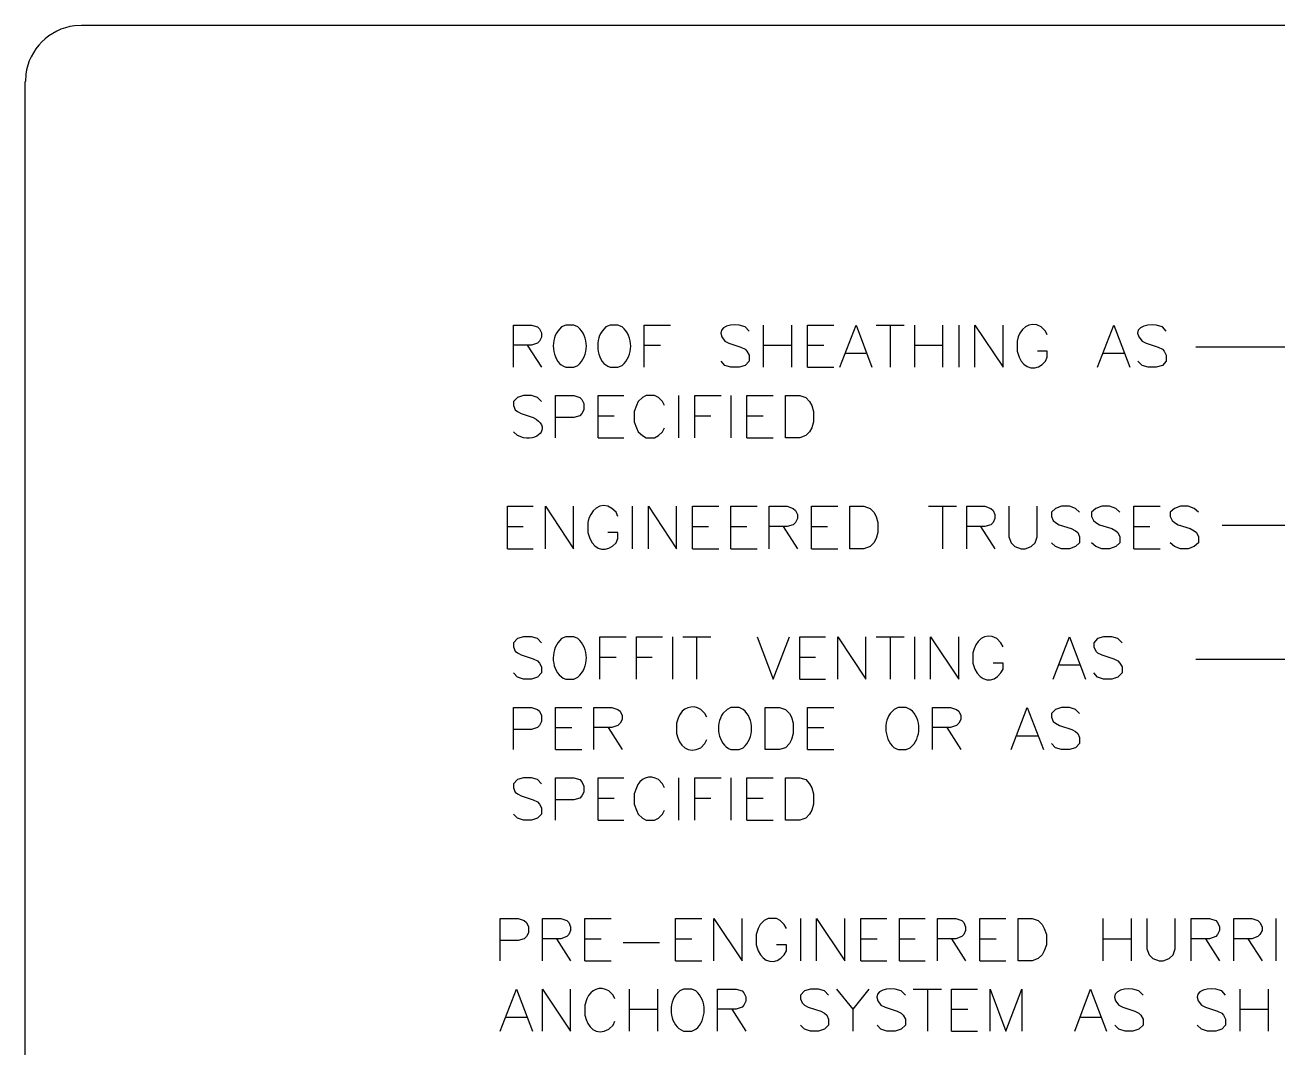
# Model space of a CAD drawing. Header units: millimetres. Extents: x 14 to 201, y 16 to 268.
# Drawn here: x 13.8 to 84.3, y 210.1 to 267.7 of the extents above; entities that cross this region are included whole.
import ezdxf

# ---------------------------------------------------------------- set-up
doc = ezdxf.new("R2010")
doc.units = ezdxf.units.MM
doc.layers.get('0').update_dxf_attribs({"linetype": 'CONTINUOUS'})

msp = doc.modelspace()

# ---------------------------------------------------------------- linework, layer by layer
at = {"color": 0}
for p, q in [((17.0174, 267.695), (16.6164, 267.674)), ((17.0174, 267.716), (198.121, 267.716)), ((13.8424, 55.4136), (13.8424, 264.541)), ((13.8851, 264.943), (13.8644, 264.541)), ((41.3177, 248.455), (41.3177, 250.825)), ((41.3177, 250.825), (42.3333, 250.825)), ((42.3333, 250.825), (42.6724, 250.719)), ((42.6724, 250.719), (42.7785, 250.613)), ((42.7785, 250.613), (42.9052, 250.38)), ((42.9052, 250.38), (42.9052, 250.147)), ((44.027, 250.719), (43.8146, 250.486)), ((44.2599, 250.825), (44.027, 250.719)), ((44.7255, 250.825), (44.2599, 250.825)), ((44.9365, 250.719), (44.7255, 250.825)), ((46.524, 250.719), (46.313, 250.486)), ((46.7568, 250.825), (46.524, 250.719)), ((47.202, 250.825), (46.7568, 250.825)), ((47.4349, 250.719), (47.202, 250.825)), ((48.6833, 248.455), (48.6833, 250.825)), ((48.6833, 250.825), (50.1646, 250.825)), ((54.3553, 250.719), (54.0177, 250.825)), ((54.5881, 250.486), (54.3553, 250.719)), ((55.3724, 250.825), (55.3724, 248.455)), ((56.9599, 250.825), (56.9599, 248.455)), ((57.8693, 248.455), (57.8693, 250.825)), ((57.8693, 250.825), (59.3506, 250.825)), ((59.6896, 248.455), (60.6005, 250.825)), ((60.6005, 250.825), (61.4895, 248.455)), ((61.7224, 250.825), (63.3099, 250.825)), ((62.5256, 250.825), (62.5256, 248.455)), ((63.8803, 250.825), (63.8803, 248.455)), ((65.4678, 250.825), (65.4678, 248.455)), ((66.3787, 250.825), (66.3787, 248.455)), ((67.2881, 248.455), (67.2881, 250.825)), ((67.2881, 250.825), (68.8756, 248.455)), ((68.8756, 248.455), (68.8756, 250.825)), ((71.2474, 250.486), (71.0145, 250.719)), ((71.3535, 250.275), (71.2474, 250.486)), ((74.1895, 248.455), (75.099, 250.825)), ((75.099, 250.825), (76.0099, 248.455)), ((77.8302, 250.719), (77.4912, 250.825)), ((78.0411, 250.486), (77.8302, 250.719)), ((42.3333, 249.703), (41.3177, 249.703)), ((42.1005, 249.703), (42.9052, 248.455)), ((42.6724, 249.809), (42.3333, 249.703)), ((42.7785, 249.916), (42.6724, 249.809)), ((42.9052, 250.147), (42.7785, 249.916)), ((48.6833, 249.703), (49.5928, 249.703)), ((53.213, 249.916), (53.4458, 249.809)), ((53.4458, 249.809), (54.1239, 249.577)), ((54.1239, 249.577), (54.3553, 249.47)), ((55.3724, 249.703), (56.9599, 249.703)), ((57.8693, 249.703), (58.7802, 249.703)), ((63.8803, 249.703), (65.4678, 249.703)), ((69.6599, 249.916), (69.6599, 249.364)), ((76.6865, 249.916), (76.9193, 249.809)), ((76.9193, 249.809), (77.5974, 249.577)), ((77.5974, 249.577), (77.8302, 249.47)), ((87.1224, 249.577), (79.714, 249.577)), ((54.3553, 249.47), (54.4615, 249.364)), ((54.4615, 249.364), (54.5881, 249.131)), ((54.5881, 249.131), (54.5881, 248.792)), ((60.0287, 249.238), (61.1505, 249.238)), ((69.6599, 249.364), (69.766, 249.025)), ((71.3535, 249.364), (70.8021, 249.364)), ((71.2474, 248.792), (71.3535, 249.025)), ((71.3535, 249.025), (71.3535, 249.364)), ((74.5285, 249.238), (75.6708, 249.238)), ((77.8302, 249.47), (77.9364, 249.364)), ((77.9364, 249.364), (78.0411, 249.131)), ((78.0411, 249.131), (78.0411, 248.792)), ((44.2599, 248.455), (44.7255, 248.455)), ((44.7255, 248.455), (44.9365, 248.559)), ((46.7568, 248.455), (47.202, 248.455)), ((47.202, 248.455), (47.4349, 248.559)), ((53.213, 248.559), (53.0006, 248.792)), ((53.552, 248.455), (53.213, 248.559)), ((54.0177, 248.455), (53.552, 248.455)), ((54.3553, 248.559), (54.0177, 248.455)), ((54.5881, 248.792), (54.3553, 248.559)), ((57.8693, 248.455), (59.3506, 248.455)), ((76.6865, 248.559), (76.4536, 248.792)), ((77.0255, 248.455), (76.6865, 248.559)), ((77.4912, 248.455), (77.0255, 248.455)), ((77.8302, 248.559), (77.4912, 248.455)), ((78.0411, 248.792), (77.8302, 248.559)), ((41.5505, 246.741), (41.3177, 246.528)), ((41.8881, 246.867), (41.5505, 246.741)), ((42.3333, 246.867), (41.8881, 246.867)), ((42.6724, 246.741), (42.3333, 246.867)), ((42.9052, 246.528), (42.6724, 246.741)), ((43.688, 244.475), (43.688, 246.867)), ((43.688, 246.867), (44.7255, 246.867)), ((44.7255, 246.867), (45.0631, 246.741)), ((45.0631, 246.741), (45.1693, 246.634)), ((46.0802, 244.475), (46.0802, 246.867)), ((46.0802, 246.867), (47.541, 246.867)), ((48.5771, 246.741), (48.3443, 246.528)), ((48.7895, 246.867), (48.5771, 246.741)), ((49.2552, 246.867), (48.7895, 246.867)), ((49.488, 246.741), (49.2552, 246.867)), ((49.699, 246.528), (49.488, 246.741)), ((50.6099, 246.867), (50.6099, 244.475)), ((51.5193, 244.475), (51.5193, 246.867)), ((51.5193, 246.867), (53.0006, 246.867)), ((53.552, 246.867), (53.552, 244.475)), ((54.4615, 244.475), (54.4615, 246.867)), ((54.4615, 246.867), (55.9428, 246.867)), ((56.6208, 244.475), (56.6208, 246.867)), ((56.6208, 246.867), (57.4255, 246.867)), ((57.4255, 246.867), (57.7631, 246.741)), ((57.7631, 246.741), (57.9755, 246.528)), ((41.3177, 246.528), (41.3177, 246.295)), ((41.3177, 246.295), (41.4239, 246.063)), ((41.4239, 246.063), (41.5505, 245.956)), ((45.1693, 246.634), (45.2755, 246.402)), ((45.2755, 246.063), (45.1693, 245.85)), ((45.2755, 246.402), (45.2755, 246.063)), ((48.2381, 246.295), (48.1115, 245.956)), ((48.3443, 246.528), (48.2381, 246.295)), ((49.8256, 246.295), (49.699, 246.528)), ((57.9755, 246.528), (58.1021, 246.295)), ((58.1021, 246.295), (58.2083, 245.956)), ((41.5505, 245.956), (41.7615, 245.85)), ((41.7615, 245.85), (42.4395, 245.617)), ((44.7255, 245.617), (43.688, 245.617)), ((45.0631, 245.723), (44.7255, 245.617)), ((45.1693, 245.85), (45.0631, 245.723)), ((46.0802, 245.723), (46.9896, 245.723)), ((48.1115, 245.956), (48.1115, 245.384)), ((48.1115, 245.384), (48.2381, 245.047)), ((51.5193, 245.723), (52.4302, 245.723)), ((54.4615, 245.723), (55.3724, 245.723)), ((58.2083, 245.384), (58.1021, 245.047)), ((58.2083, 245.956), (58.2083, 245.384)), ((41.5505, 244.602), (41.3177, 244.814)), ((48.2381, 245.047), (48.3443, 244.814)), ((48.3443, 244.814), (48.5771, 244.602)), ((49.488, 244.602), (49.699, 244.814)), ((49.699, 244.814), (49.8256, 245.047)), ((57.9755, 244.814), (57.7631, 244.602)), ((58.1021, 245.047), (57.9755, 244.814)), ((41.8881, 244.475), (41.5505, 244.602)), ((46.0802, 244.475), (47.541, 244.475)), ((48.5771, 244.602), (48.7895, 244.475)), ((48.7895, 244.475), (49.2552, 244.475)), ((49.2552, 244.475), (49.488, 244.602)), ((54.4615, 244.475), (55.9428, 244.475)), ((57.4255, 244.475), (56.6208, 244.475)), ((57.7631, 244.602), (57.4255, 244.475)), ((40.9787, 238.231), (40.9787, 240.622)), ((40.9787, 240.622), (42.4395, 240.622)), ((43.1161, 238.231), (43.1161, 240.622)), ((43.1161, 240.622), (44.7036, 238.231)), ((44.7036, 238.231), (44.7036, 240.622)), ((47.0958, 240.284), (46.863, 240.495)), ((48.0053, 240.622), (48.0053, 238.231)), ((48.9162, 238.231), (48.9162, 240.622)), ((48.9162, 240.622), (50.5037, 238.231)), ((50.5037, 238.231), (50.5037, 240.622)), ((51.3927, 238.231), (51.3927, 240.622)), ((51.3927, 240.622), (52.874, 240.622)), ((53.552, 238.231), (53.552, 240.622)), ((53.552, 240.622), (55.0333, 240.622)), ((55.7114, 238.231), (55.7114, 240.622)), ((55.7114, 240.622), (56.727, 240.622)), ((56.727, 240.622), (57.066, 240.495)), ((57.066, 240.495), (57.1927, 240.391)), ((57.1927, 240.391), (57.2989, 240.158)), ((58.0817, 238.231), (58.0817, 240.622)), ((58.0817, 240.622), (59.563, 240.622)), ((60.241, 238.231), (60.241, 240.622)), ((60.241, 240.622), (61.0443, 240.622)), ((61.0443, 240.622), (61.3833, 240.495)), ((61.3833, 240.495), (61.5957, 240.284)), ((64.6645, 240.622), (66.252, 240.622)), ((65.4678, 240.622), (65.4678, 238.231)), ((66.8239, 238.231), (66.8239, 240.622)), ((66.8239, 240.622), (67.8395, 240.622)), ((67.8395, 240.622), (68.1785, 240.495)), ((68.1785, 240.495), (68.3052, 240.391)), ((68.3052, 240.391), (68.4114, 240.158)), ((69.1942, 240.622), (69.1942, 238.908)), ((70.7817, 238.908), (70.7817, 240.622)), ((71.8178, 240.495), (71.5864, 240.284)), ((72.1568, 240.622), (71.8178, 240.495)), ((72.602, 240.622), (72.1568, 240.622)), ((72.941, 240.495), (72.602, 240.622)), ((73.1739, 240.284), (72.941, 240.495)), ((74.0833, 240.495), (73.8505, 240.284)), ((74.4224, 240.622), (74.0833, 240.495)), ((74.8661, 240.622), (74.4224, 240.622)), ((75.2052, 240.495), (74.8661, 240.622)), ((75.438, 240.284), (75.2052, 240.495)), ((76.2208, 238.231), (76.2208, 240.622)), ((76.2208, 240.622), (77.7035, 240.622)), ((78.5068, 240.495), (78.274, 240.284)), ((78.8458, 240.622), (78.5068, 240.495)), ((79.291, 240.622), (78.8458, 240.622)), ((79.6286, 240.495), (79.291, 240.622)), ((79.8615, 240.284), (79.6286, 240.495)), ((45.5083, 239.713), (45.5083, 239.141)), ((47.202, 240.052), (47.0958, 240.284)), ((57.1927, 239.713), (57.066, 239.586)), ((57.2989, 239.945), (57.1927, 239.713)), ((57.2989, 240.158), (57.2989, 239.945)), ((61.5957, 240.284), (61.7224, 240.052)), ((61.7224, 240.052), (61.8285, 239.713)), ((61.8285, 239.713), (61.8285, 239.141)), ((68.3052, 239.713), (68.1785, 239.586)), ((68.4114, 239.945), (68.3052, 239.713)), ((68.4114, 240.158), (68.4114, 239.945)), ((71.5864, 240.284), (71.5864, 240.052)), ((71.5864, 240.052), (71.6911, 239.819)), ((71.6911, 239.819), (71.8178, 239.713)), ((71.8178, 239.713), (72.0302, 239.586)), ((73.8505, 240.284), (73.8505, 240.052)), ((73.8505, 240.052), (73.9567, 239.819)), ((73.9567, 239.819), (74.0833, 239.713)), ((74.0833, 239.713), (74.2957, 239.586)), ((78.274, 240.284), (78.274, 240.052)), ((78.274, 240.052), (78.3802, 239.819)), ((78.3802, 239.819), (78.5068, 239.713)), ((78.5068, 239.713), (78.7192, 239.586)), ((40.9787, 239.48), (41.8677, 239.48)), ((45.5083, 239.141), (45.6145, 238.803)), ((47.202, 239.141), (46.6302, 239.141)), ((47.202, 238.803), (47.202, 239.141)), ((51.3927, 239.48), (52.3035, 239.48)), ((53.552, 239.48), (54.4615, 239.48)), ((56.727, 239.48), (55.7114, 239.48)), ((56.4942, 239.48), (57.2989, 238.231)), ((57.066, 239.586), (56.727, 239.48)), ((58.0817, 239.48), (58.9911, 239.48)), ((61.8285, 239.141), (61.7224, 238.803)), ((67.8395, 239.48), (66.8239, 239.48)), ((67.6067, 239.48), (68.4114, 238.231)), ((68.1785, 239.586), (67.8395, 239.48)), ((72.0302, 239.586), (72.7082, 239.373)), ((72.7082, 239.373), (72.941, 239.247)), ((72.941, 239.247), (73.0677, 239.141)), ((73.0677, 239.141), (73.1739, 238.908)), ((74.2957, 239.586), (74.9928, 239.373)), ((74.9928, 239.373), (75.2052, 239.247)), ((75.2052, 239.247), (75.3318, 239.141)), ((75.3318, 239.141), (75.438, 238.908)), ((76.2208, 239.48), (77.1317, 239.48)), ((78.7192, 239.586), (79.3958, 239.373)), ((79.3958, 239.373), (79.6286, 239.247)), ((79.6286, 239.247), (79.7553, 239.141)), ((79.7553, 239.141), (79.8615, 238.908)), ((88.6037, 239.543), (81.1953, 239.543)), ((47.0958, 238.57), (47.202, 238.803)), ((61.3833, 238.358), (61.0443, 238.231)), ((61.5957, 238.57), (61.3833, 238.358)), ((61.7224, 238.803), (61.5957, 238.57)), ((69.1942, 238.908), (69.3208, 238.57)), ((69.3208, 238.57), (69.5332, 238.358)), ((69.5332, 238.358), (69.8927, 238.231)), ((70.1036, 238.231), (70.4427, 238.358)), ((70.4427, 238.358), (70.6755, 238.57)), ((70.6755, 238.57), (70.7817, 238.908)), ((71.8178, 238.358), (71.5864, 238.57)), ((72.1568, 238.231), (71.8178, 238.358)), ((72.941, 238.358), (72.602, 238.231)), ((73.1739, 238.57), (72.941, 238.358)), ((73.1739, 238.908), (73.1739, 238.57)), ((74.0833, 238.358), (73.8505, 238.57)), ((74.4224, 238.231), (74.0833, 238.358)), ((75.2052, 238.358), (74.8661, 238.231)), ((75.438, 238.57), (75.2052, 238.358)), ((75.438, 238.908), (75.438, 238.57)), ((78.5068, 238.358), (78.274, 238.57)), ((78.8458, 238.231), (78.5068, 238.358)), ((79.6286, 238.358), (79.291, 238.231)), ((79.8615, 238.57), (79.6286, 238.358)), ((79.8615, 238.908), (79.8615, 238.57)), ((40.9787, 238.231), (42.4395, 238.231)), ((51.3927, 238.231), (52.874, 238.231)), ((53.552, 238.231), (55.0333, 238.231)), ((58.0817, 238.231), (59.563, 238.231)), ((61.0443, 238.231), (60.241, 238.231)), ((69.8927, 238.231), (70.1036, 238.231)), ((72.602, 238.231), (72.1568, 238.231)), ((74.8661, 238.231), (74.4224, 238.231)), ((76.2208, 238.231), (77.7035, 238.231)), ((79.291, 238.231), (78.8458, 238.231)), ((41.5505, 233.172), (41.3177, 232.94)), ((41.3177, 232.94), (41.3177, 232.707)), ((41.3177, 232.707), (41.4239, 232.473)), ((41.8881, 233.279), (41.5505, 233.172)), ((42.3333, 233.279), (41.8881, 233.279)), ((42.6724, 233.172), (42.3333, 233.279)), ((42.9052, 232.94), (42.6724, 233.172)), ((44.027, 233.172), (43.8146, 232.94)), ((44.2599, 233.279), (44.027, 233.172)), ((44.7255, 233.279), (44.2599, 233.279)), ((44.9365, 233.172), (44.7255, 233.279)), ((46.1864, 230.886), (46.1864, 233.279)), ((46.1864, 233.279), (47.6677, 233.279)), ((48.2381, 230.886), (48.2381, 233.279)), ((48.2381, 233.279), (49.699, 233.279)), ((50.2708, 233.279), (50.2708, 230.886)), ((50.8427, 233.279), (52.4302, 233.279)), ((51.6255, 233.279), (51.6255, 230.886)), ((55.0333, 233.279), (55.9428, 230.886)), ((55.9428, 230.886), (56.8537, 233.279)), ((57.4255, 230.886), (57.4255, 233.279)), ((57.4255, 233.279), (58.8864, 233.279)), ((59.563, 230.886), (59.563, 233.279)), ((59.563, 233.279), (61.1505, 230.886)), ((61.1505, 230.886), (61.1505, 233.279)), ((61.7224, 233.279), (63.3099, 233.279)), ((62.5256, 233.279), (62.5256, 230.886)), ((63.8803, 233.279), (63.8803, 230.886)), ((64.7912, 230.886), (64.7912, 233.279)), ((64.7912, 233.279), (66.3787, 230.886)), ((66.3787, 230.886), (66.3787, 233.279)), ((68.749, 232.94), (68.5161, 233.172)), ((68.8756, 232.707), (68.749, 232.94)), ((71.6911, 230.886), (72.602, 233.279)), ((72.602, 233.279), (73.5115, 230.886)), ((74.1895, 233.172), (73.9771, 232.94)), ((73.9771, 232.94), (73.9771, 232.707)), ((73.9771, 232.707), (74.0833, 232.473)), ((74.5285, 233.279), (74.1895, 233.172)), ((74.9928, 233.279), (74.5285, 233.279)), ((75.3318, 233.172), (74.9928, 233.279)), ((75.5646, 232.94), (75.3318, 233.172)), ((41.4239, 232.473), (41.5505, 232.368)), ((41.5505, 232.368), (41.7615, 232.261)), ((41.7615, 232.261), (42.4395, 232.029)), ((42.4395, 232.029), (42.6724, 231.924)), ((42.6724, 231.924), (42.7785, 231.796)), ((46.1864, 232.135), (47.0958, 232.135)), ((48.2381, 232.135), (49.1285, 232.135)), ((57.4255, 232.135), (58.3145, 232.135)), ((67.1615, 232.368), (67.1615, 231.796)), ((74.0833, 232.473), (74.1895, 232.368)), ((74.1895, 232.368), (74.4224, 232.261)), ((74.4224, 232.261), (75.099, 232.029)), ((75.099, 232.029), (75.3318, 231.924)), ((75.3318, 231.924), (75.438, 231.796)), ((87.1224, 232.008), (79.714, 232.008)), ((41.5505, 231.013), (41.3177, 231.246)), ((42.9052, 231.246), (42.6724, 231.013)), ((42.7785, 231.796), (42.9052, 231.585)), ((42.9052, 231.585), (42.9052, 231.246)), ((67.1615, 231.796), (67.2881, 231.458)), ((68.8756, 231.796), (68.3052, 231.796)), ((68.749, 231.246), (68.8756, 231.458)), ((68.8756, 231.458), (68.8756, 231.796)), ((72.0506, 231.691), (73.1739, 231.691)), ((74.1895, 231.013), (73.9771, 231.246)), ((75.5646, 231.246), (75.3318, 231.013)), ((75.438, 231.796), (75.5646, 231.585)), ((75.5646, 231.585), (75.5646, 231.246)), ((41.8881, 230.886), (41.5505, 231.013)), ((42.3333, 230.886), (41.8881, 230.886)), ((42.6724, 231.013), (42.3333, 230.886)), ((44.2599, 230.886), (44.7255, 230.886)), ((44.7255, 230.886), (44.9365, 231.013)), ((57.4255, 230.886), (58.8864, 230.886)), ((74.5285, 230.886), (74.1895, 231.013)), ((74.9928, 230.886), (74.5285, 230.886)), ((75.3318, 231.013), (74.9928, 230.886)), ((41.3177, 226.929), (41.3177, 229.298)), ((41.3177, 229.298), (42.3333, 229.298)), ((42.3333, 229.298), (42.6724, 229.193)), ((42.6724, 229.193), (42.7785, 229.086)), ((43.688, 226.929), (43.688, 229.298)), ((43.688, 229.298), (45.1693, 229.298)), ((45.8474, 226.929), (45.8474, 229.298)), ((45.8474, 229.298), (46.863, 229.298)), ((46.863, 229.298), (47.202, 229.193)), ((47.202, 229.193), (47.3287, 229.086)), ((52.0912, 228.96), (51.8583, 229.193)), ((53.3396, 229.193), (53.1068, 228.96)), ((53.552, 229.298), (53.3396, 229.193)), ((54.0177, 229.298), (53.552, 229.298)), ((54.2505, 229.193), (54.0177, 229.298)), ((55.4785, 226.929), (55.4785, 229.298)), ((55.4785, 229.298), (56.2818, 229.298)), ((56.2818, 229.298), (56.6208, 229.193)), ((56.6208, 229.193), (56.8537, 228.96)), ((57.8693, 226.929), (57.8693, 229.298)), ((57.8693, 229.298), (59.3506, 229.298)), ((62.738, 229.193), (62.5256, 228.96)), ((62.9708, 229.298), (62.738, 229.193)), ((63.416, 229.298), (62.9708, 229.298)), ((63.6489, 229.193), (63.416, 229.298)), ((64.8974, 226.929), (64.8974, 229.298)), ((64.8974, 229.298), (65.913, 229.298)), ((65.913, 229.298), (66.252, 229.193)), ((66.252, 229.193), (66.3787, 229.086)), ((69.3208, 226.929), (70.2303, 229.298)), ((70.2303, 229.298), (71.1412, 226.929)), ((71.8178, 229.193), (71.5864, 228.96)), ((72.1568, 229.298), (71.8178, 229.193)), ((72.602, 229.298), (72.1568, 229.298)), ((72.941, 229.193), (72.602, 229.298)), ((73.1739, 228.96), (72.941, 229.193)), ((42.7785, 229.086), (42.9052, 228.854)), ((42.9052, 228.516), (42.7785, 228.283)), ((42.9052, 228.854), (42.9052, 228.516)), ((47.3287, 228.41), (47.202, 228.283)), ((47.3287, 229.086), (47.4349, 228.854)), ((47.4349, 228.621), (47.3287, 228.41)), ((47.4349, 228.854), (47.4349, 228.621)), ((50.6099, 228.749), (50.5037, 228.41)), ((50.5037, 228.41), (50.5037, 227.838)), ((52.1974, 228.749), (52.0912, 228.96)), ((56.8537, 228.96), (56.9599, 228.749)), ((56.9599, 228.749), (57.066, 228.41)), ((57.066, 228.41), (57.066, 227.838)), ((66.3787, 228.41), (66.252, 228.283)), ((66.3787, 229.086), (66.4849, 228.854)), ((66.4849, 228.621), (66.3787, 228.41)), ((66.4849, 228.854), (66.4849, 228.621)), ((71.5864, 228.96), (71.5864, 228.749)), ((71.5864, 228.749), (71.6911, 228.516)), ((71.6911, 228.516), (71.8178, 228.41)), ((71.8178, 228.41), (72.0506, 228.283)), ((42.3333, 228.05), (41.3177, 228.05)), ((42.6724, 228.177), (42.3333, 228.05)), ((42.7785, 228.283), (42.6724, 228.177)), ((43.688, 228.177), (44.5989, 228.177)), ((46.863, 228.177), (45.8474, 228.177)), ((46.6506, 228.177), (47.4349, 226.929)), ((47.202, 228.283), (46.863, 228.177)), ((57.066, 227.838), (56.9599, 227.499)), ((57.8693, 228.177), (58.7802, 228.177)), ((65.913, 228.177), (64.8974, 228.177)), ((65.7006, 228.177), (66.4849, 226.929)), ((66.252, 228.283), (65.913, 228.177)), ((69.6599, 227.711), (70.8021, 227.711)), ((72.0506, 228.283), (72.7287, 228.05)), ((72.7287, 228.05), (72.941, 227.944)), ((72.941, 227.944), (73.0677, 227.838)), ((73.0677, 227.838), (73.1739, 227.605)), ((51.8583, 227.033), (52.0912, 227.266)), ((52.0912, 227.266), (52.1974, 227.499)), ((54.0177, 226.929), (54.2505, 227.033)), ((56.6208, 227.033), (56.2818, 226.929)), ((56.8537, 227.266), (56.6208, 227.033)), ((56.9599, 227.499), (56.8537, 227.266)), ((63.416, 226.929), (63.6489, 227.033)), ((71.8178, 227.033), (71.5864, 227.266)), ((72.1568, 226.929), (71.8178, 227.033)), ((72.941, 227.033), (72.602, 226.929)), ((73.1739, 227.266), (72.941, 227.033)), ((73.1739, 227.605), (73.1739, 227.266)), ((43.688, 226.929), (45.1693, 226.929)), ((53.552, 226.929), (54.0177, 226.929)), ((56.2818, 226.929), (55.4785, 226.929)), ((57.8693, 226.929), (59.3506, 226.929)), ((62.9708, 226.929), (63.416, 226.929)), ((72.602, 226.929), (72.1568, 226.929)), ((41.5505, 225.235), (41.3177, 225.002)), ((41.3177, 225.002), (41.3177, 224.769)), ((41.8881, 225.341), (41.5505, 225.235)), ((42.3333, 225.341), (41.8881, 225.341)), ((42.6724, 225.235), (42.3333, 225.341)), ((42.9052, 225.002), (42.6724, 225.235)), ((43.688, 222.948), (43.688, 225.341)), ((43.688, 225.341), (44.7255, 225.341)), ((44.7255, 225.341), (45.0631, 225.235)), ((45.0631, 225.235), (45.1693, 225.108)), ((45.1693, 225.108), (45.2755, 224.875)), ((45.2755, 224.875), (45.2755, 224.536)), ((46.0802, 222.948), (46.0802, 225.341)), ((46.0802, 225.341), (47.541, 225.341)), ((49.699, 225.002), (49.488, 225.235)), ((49.8256, 224.769), (49.699, 225.002)), ((50.6099, 225.341), (50.6099, 222.948)), ((51.5193, 222.948), (51.5193, 225.341)), ((51.5193, 225.341), (53.0006, 225.341)), ((53.552, 225.341), (53.552, 222.948)), ((54.4615, 222.948), (54.4615, 225.341)), ((54.4615, 225.341), (55.9428, 225.341)), ((56.6208, 222.948), (56.6208, 225.341)), ((56.6208, 225.341), (57.4255, 225.341)), ((57.4255, 225.341), (57.7631, 225.235)), ((57.7631, 225.235), (57.9755, 225.002)), ((57.9755, 225.002), (58.1021, 224.769)), ((41.3177, 224.769), (41.4239, 224.536)), ((41.4239, 224.536), (41.5505, 224.43)), ((41.5505, 224.43), (41.7615, 224.324)), ((41.7615, 224.324), (42.4395, 224.091)), ((45.0631, 224.197), (44.7255, 224.091)), ((45.1693, 224.324), (45.0631, 224.197)), ((45.2755, 224.536), (45.1693, 224.324)), ((46.0802, 224.197), (46.9896, 224.197)), ((48.2381, 224.769), (48.1115, 224.43)), ((48.1115, 224.43), (48.1115, 223.858)), ((51.5193, 224.197), (52.4302, 224.197)), ((54.4615, 224.197), (55.3724, 224.197)), ((58.1021, 224.769), (58.2083, 224.43)), ((58.2083, 224.43), (58.2083, 223.858)), ((42.4395, 224.091), (42.6724, 223.986)), ((42.6724, 223.986), (42.7785, 223.858)), ((42.7785, 223.858), (42.9052, 223.647)), ((42.9052, 223.647), (42.9052, 223.288)), ((44.7255, 224.091), (43.688, 224.091)), ((48.1115, 223.858), (48.2381, 223.521)), ((48.2381, 223.521), (48.3443, 223.288)), ((49.699, 223.288), (49.8256, 223.521)), ((58.1021, 223.521), (57.9755, 223.288)), ((58.2083, 223.858), (58.1021, 223.521)), ((41.5505, 223.076), (41.3177, 223.288)), ((41.8881, 222.948), (41.5505, 223.076)), ((42.3333, 222.948), (41.8881, 222.948)), ((42.6724, 223.076), (42.3333, 222.948)), ((42.9052, 223.288), (42.6724, 223.076)), ((46.0802, 222.948), (47.541, 222.948)), ((48.3443, 223.288), (48.5771, 223.076)), ((48.5771, 223.076), (48.7895, 222.948)), ((48.7895, 222.948), (49.2552, 222.948)), ((49.2552, 222.948), (49.488, 223.076)), ((49.488, 223.076), (49.699, 223.288)), ((54.4615, 222.948), (55.9428, 222.948)), ((57.4255, 222.948), (56.6208, 222.948)), ((57.7631, 223.076), (57.4255, 222.948)), ((57.9755, 223.288), (57.7631, 223.076)), ((40.5765, 215.032), (40.5765, 217.424)), ((40.5765, 217.424), (41.5918, 217.424)), ((41.5918, 217.424), (41.9308, 217.297)), ((41.9308, 217.297), (42.0578, 217.191)), ((42.0578, 217.191), (42.164, 216.958)), ((42.9465, 215.032), (42.9465, 217.424)), ((42.9465, 217.424), (43.9843, 217.424)), ((43.9843, 217.424), (44.3234, 217.297)), ((44.3234, 217.297), (44.4292, 217.191)), ((44.4292, 217.191), (44.534, 216.958)), ((45.339, 215.032), (45.339, 217.424)), ((45.339, 217.424), (46.8203, 217.424)), ((50.4402, 215.032), (50.4402, 217.424)), ((50.4402, 217.424), (51.9218, 217.424)), ((52.5999, 215.032), (52.5999, 217.424)), ((52.5999, 217.424), (54.1874, 215.032)), ((54.1874, 215.032), (54.1874, 217.424)), ((55.4359, 217.297), (55.2027, 217.085)), ((55.6465, 217.424), (55.4359, 217.297)), ((56.1125, 217.424), (55.6465, 217.424)), ((56.3245, 217.297), (56.1125, 217.424)), ((56.5573, 217.085), (56.3245, 217.297)), ((57.4668, 217.424), (57.4668, 215.032)), ((58.3777, 215.032), (58.3777, 217.424)), ((58.3777, 217.424), (59.9652, 215.032)), ((59.9652, 215.032), (59.9652, 217.424)), ((60.875, 215.032), (60.875, 217.424)), ((60.875, 217.424), (62.3355, 217.424)), ((63.0343, 215.032), (63.0343, 217.424)), ((63.0343, 217.424), (64.4948, 217.424)), ((65.1715, 215.032), (65.1715, 217.424)), ((65.1715, 217.424), (66.2093, 217.424)), ((66.2093, 217.424), (66.5484, 217.297)), ((66.5484, 217.297), (66.6542, 217.191)), ((66.6542, 217.191), (66.759, 216.958)), ((67.564, 215.032), (67.564, 217.424)), ((67.564, 217.424), (69.0245, 217.424)), ((69.7234, 215.032), (69.7234, 217.424)), ((69.7234, 217.424), (70.5058, 217.424)), ((70.5058, 217.424), (70.8448, 217.297)), ((70.8448, 217.297), (71.0777, 217.085)), ((74.4859, 217.424), (74.4859, 215.032)), ((76.0734, 217.424), (76.0734, 215.032)), ((76.962, 217.424), (76.962, 215.71)), ((78.5495, 215.71), (78.5495, 217.424)), ((79.459, 215.032), (79.459, 217.424)), ((79.459, 217.424), (80.476, 217.424)), ((80.476, 217.424), (80.8359, 217.297)), ((80.8359, 217.297), (80.9417, 217.191)), ((80.9417, 217.191), (81.0465, 216.958)), ((81.8515, 215.032), (81.8515, 217.424)), ((81.8515, 217.424), (82.8668, 217.424)), ((82.8668, 217.424), (83.2058, 217.297)), ((83.2058, 217.297), (83.312, 217.191)), ((83.312, 217.191), (83.439, 216.958)), ((84.2215, 217.424), (84.2215, 215.032)), ((42.164, 216.619), (42.0578, 216.408)), ((42.164, 216.958), (42.164, 216.619)), ((44.4292, 216.513), (44.3234, 216.408)), ((44.534, 216.746), (44.4292, 216.513)), ((44.534, 216.958), (44.534, 216.746)), ((55.0968, 216.852), (54.9698, 216.513)), ((54.9698, 216.513), (54.9698, 215.943)), ((55.2027, 217.085), (55.0968, 216.852)), ((56.6843, 216.852), (56.5573, 217.085)), ((66.6542, 216.513), (66.5484, 216.408)), ((66.759, 216.746), (66.6542, 216.513)), ((66.759, 216.958), (66.759, 216.746)), ((71.0777, 217.085), (71.1839, 216.852)), ((71.1839, 216.852), (71.3109, 216.513)), ((71.3109, 216.513), (71.3109, 215.943)), ((80.9417, 216.513), (80.8359, 216.408)), ((81.0465, 216.746), (80.9417, 216.513)), ((81.0465, 216.958), (81.0465, 216.746)), ((83.312, 216.513), (83.2058, 216.408)), ((83.439, 216.746), (83.312, 216.513)), ((83.439, 216.958), (83.439, 216.746)), ((41.5918, 216.176), (40.5765, 216.176)), ((41.9308, 216.28), (41.5918, 216.176)), ((42.0578, 216.408), (41.9308, 216.28)), ((43.9843, 216.28), (42.9465, 216.28)), ((43.7515, 216.28), (44.534, 215.032)), ((44.3234, 216.408), (43.9843, 216.28)), ((45.339, 216.28), (46.2499, 216.28)), ((47.4984, 216.069), (49.5293, 216.069)), ((50.4402, 216.28), (51.35, 216.28)), ((54.9698, 215.943), (55.0968, 215.604)), ((56.6843, 215.943), (56.1125, 215.943)), ((56.6843, 215.604), (56.6843, 215.943)), ((60.875, 216.28), (61.7859, 216.28)), ((63.0343, 216.28), (63.923, 216.28)), ((66.2093, 216.28), (65.1715, 216.28)), ((65.9765, 216.28), (66.759, 215.032)), ((66.5484, 216.408), (66.2093, 216.28)), ((67.564, 216.28), (68.4749, 216.28)), ((71.3109, 215.943), (71.1839, 215.604)), ((74.4859, 216.28), (76.0734, 216.28)), ((76.962, 215.71), (77.089, 215.371)), ((78.4433, 215.371), (78.5495, 215.71)), ((80.476, 216.28), (79.459, 216.28)), ((80.264, 216.28), (81.0465, 215.032)), ((80.8359, 216.408), (80.476, 216.28)), ((82.8668, 216.28), (81.8515, 216.28)), ((82.634, 216.28), (83.439, 215.032)), ((83.2058, 216.408), (82.8668, 216.28)), ((45.339, 215.032), (46.8203, 215.032)), ((50.4402, 215.032), (51.9218, 215.032)), ((56.5573, 215.371), (56.6843, 215.604)), ((60.875, 215.032), (62.3355, 215.032)), ((63.0343, 215.032), (64.4948, 215.032)), ((67.564, 215.032), (69.0245, 215.032)), ((70.5058, 215.032), (69.7234, 215.032)), ((70.8448, 215.158), (70.5058, 215.032)), ((71.0777, 215.371), (70.8448, 215.158)), ((71.1839, 215.604), (71.0777, 215.371)), ((77.089, 215.371), (77.301, 215.158)), ((77.301, 215.158), (77.6609, 215.032)), ((77.6609, 215.032), (77.8715, 215.032)), ((77.8715, 215.032), (78.2105, 215.158)), ((78.2105, 215.158), (78.4433, 215.371)), ((40.5765, 211.074), (41.4874, 213.444)), ((41.4874, 213.444), (42.3968, 211.074)), ((42.9465, 211.074), (42.9465, 213.444)), ((42.9465, 213.444), (44.534, 211.074)), ((44.534, 211.074), (44.534, 213.444)), ((45.4448, 212.894), (45.339, 212.535)), ((46.9265, 213.105), (46.6933, 213.338)), ((47.0323, 212.894), (46.9265, 213.105)), ((47.8374, 213.444), (47.8374, 211.074)), ((49.4249, 213.444), (49.4249, 211.074)), ((50.6734, 213.338), (50.4402, 213.105)), ((50.884, 213.444), (50.6734, 213.338)), ((51.35, 213.444), (50.884, 213.444)), ((51.5828, 213.338), (51.35, 213.444)), ((52.8105, 211.074), (52.8105, 213.444)), ((52.8105, 213.444), (53.8484, 213.444)), ((53.8484, 213.444), (54.1874, 213.338)), ((54.1874, 213.338), (54.2918, 213.233)), ((54.2918, 213.233), (54.398, 213.001)), ((54.398, 213.001), (54.398, 212.768)), ((57.7, 213.338), (57.4668, 213.105)), ((57.4668, 213.105), (57.4668, 212.894)), ((57.4668, 212.894), (57.573, 212.662)), ((58.039, 213.444), (57.7, 213.338)), ((58.4839, 213.444), (58.039, 213.444)), ((58.8215, 213.338), (58.4839, 213.444)), ((59.0543, 213.105), (58.8215, 213.338)), ((59.4995, 213.444), (60.409, 212.322)), ((61.3198, 213.444), (60.409, 212.322)), ((63.1402, 213.338), (62.8015, 213.444)), ((63.3734, 213.105), (63.1402, 213.338)), ((63.8168, 213.444), (65.4043, 213.444)), ((64.6218, 213.444), (64.6218, 211.074)), ((65.9765, 211.074), (65.9765, 213.444)), ((65.9765, 213.444), (67.437, 213.444)), ((68.1359, 211.074), (68.1359, 213.444)), ((68.1359, 213.444), (69.0245, 211.074)), ((69.0245, 211.074), (69.934, 213.444)), ((69.934, 213.444), (69.934, 211.074)), ((72.8984, 211.074), (73.787, 213.444)), ((73.787, 213.444), (74.6965, 211.074)), ((76.5168, 213.338), (76.1792, 213.444)), ((76.75, 213.105), (76.5168, 213.338)), ((81.1749, 213.338), (80.8359, 213.444)), ((81.3855, 213.105), (81.1749, 213.338)), ((82.1902, 213.444), (82.1902, 211.074)), ((83.7777, 213.444), (83.7777, 211.074)), ((45.339, 212.535), (45.339, 211.983)), ((47.8374, 212.322), (49.4249, 212.322)), ((53.8484, 212.322), (52.8105, 212.322)), ((53.6152, 212.322), (54.398, 211.074)), ((54.1874, 212.429), (53.8484, 212.322)), ((54.2918, 212.535), (54.1874, 212.429)), ((54.398, 212.768), (54.2918, 212.535)), ((57.573, 212.662), (57.7, 212.535)), ((57.7, 212.535), (57.912, 212.429)), ((57.912, 212.429), (58.6109, 212.196)), ((58.6109, 212.196), (58.8215, 212.09)), ((60.409, 212.322), (60.409, 211.074)), ((61.9965, 212.535), (62.2293, 212.429)), ((62.2293, 212.429), (62.9073, 212.196)), ((62.9073, 212.196), (63.1402, 212.09)), ((65.9765, 212.322), (66.8874, 212.322)), ((75.3745, 212.535), (75.6073, 212.429)), ((75.6073, 212.429), (76.284, 212.196)), ((76.284, 212.196), (76.5168, 212.09)), ((80.0308, 212.535), (80.264, 212.429)), ((80.264, 212.429), (80.9417, 212.196)), ((80.9417, 212.196), (81.1749, 212.09)), ((82.1902, 212.322), (83.7777, 212.322)), ((40.9152, 211.857), (42.0578, 211.857)), ((46.9265, 211.413), (47.0323, 211.646)), ((58.8215, 212.09), (58.9499, 211.983)), ((58.9499, 211.983), (59.0543, 211.751)), ((59.0543, 211.751), (59.0543, 211.413)), ((63.1402, 212.09), (63.2464, 211.983)), ((63.2464, 211.983), (63.3734, 211.751)), ((63.3734, 211.751), (63.3734, 211.413)), ((73.2374, 211.857), (74.3589, 211.857)), ((76.5168, 212.09), (76.623, 211.983)), ((76.623, 211.983), (76.75, 211.751)), ((76.75, 211.751), (76.75, 211.413)), ((81.1749, 212.09), (81.2793, 211.983)), ((81.2793, 211.983), (81.3855, 211.751)), ((81.3855, 211.751), (81.3855, 211.413)), ((46.6933, 211.18), (46.9265, 211.413)), ((50.884, 211.074), (51.35, 211.074)), ((51.35, 211.074), (51.5828, 211.18)), ((57.7, 211.18), (57.4668, 211.413)), ((58.039, 211.074), (57.7, 211.18)), ((58.4839, 211.074), (58.039, 211.074)), ((58.8215, 211.18), (58.4839, 211.074)), ((59.0543, 211.413), (58.8215, 211.18)), ((61.9965, 211.18), (61.7859, 211.413)), ((62.3355, 211.074), (61.9965, 211.18)), ((62.8015, 211.074), (62.3355, 211.074)), ((63.1402, 211.18), (62.8015, 211.074)), ((63.3734, 211.413), (63.1402, 211.18)), ((65.9765, 211.074), (67.437, 211.074)), ((75.3745, 211.18), (75.1625, 211.413)), ((75.7343, 211.074), (75.3745, 211.18)), ((76.1792, 211.074), (75.7343, 211.074)), ((76.5168, 211.18), (76.1792, 211.074)), ((76.75, 211.413), (76.5168, 211.18)), ((80.0308, 211.18), (79.798, 211.413)), ((80.3698, 211.074), (80.0308, 211.18)), ((80.8359, 211.074), (80.3698, 211.074)), ((81.1749, 211.18), (80.8359, 211.074)), ((81.3855, 211.413), (81.1749, 211.18))]:
    msp.add_line(p, q, dxfattribs=at)
for points in [[(16.6164, 267.674), (15.2342, 267.509), (14.0395, 266.331), (13.8851, 264.943)], [(71.0145, 250.719), (70.3421, 251.142), (69.759, 250.574), (69.6599, 249.916)], [(43.8146, 250.486), (43.3585, 249.926), (43.531, 248.663), (44.2599, 248.455)], [(44.9365, 248.559), (45.5771, 249.078), (45.5909, 250.205), (44.9365, 250.719)], [(46.313, 250.486), (45.8555, 249.926), (46.028, 248.663), (46.7568, 248.455)], [(47.4349, 248.559), (48.0741, 249.078), (48.0893, 250.205), (47.4349, 250.719)], [(54.0177, 250.825), (53.3742, 250.927), (52.59, 250.612), (53.213, 249.916)], [(77.4912, 250.825), (76.8724, 250.915), (76.0056, 250.625), (76.6865, 249.916)], [(69.766, 249.025), (70.0183, 248.345), (70.8106, 248.189), (71.2474, 248.792)], [(42.4395, 245.617), (43.4111, 245.132), (42.8378, 244.317), (41.8881, 244.475)], [(46.863, 240.495), (46.2262, 240.964), (45.6061, 240.352), (45.5083, 239.713)], [(45.6145, 238.803), (45.9147, 238.125), (46.5914, 237.972), (47.0958, 238.57)], [(68.5161, 233.172), (67.8064, 233.595), (67.3146, 233.019), (67.1615, 232.368)], [(43.8146, 232.94), (43.3641, 232.3), (43.5046, 231.195), (44.2599, 230.886)], [(44.9365, 231.013), (45.6008, 231.539), (45.5732, 232.653), (44.9365, 233.172)], [(67.2881, 231.458), (67.5763, 230.783), (68.2805, 230.607), (68.749, 231.246)], [(51.8583, 229.193), (51.3828, 229.497), (50.7905, 229.271), (50.6099, 228.749)], [(54.2505, 227.033), (54.8651, 227.568), (54.8901, 228.655), (54.2505, 229.193)], [(63.6489, 227.033), (64.2842, 227.553), (64.3117, 228.666), (63.6489, 229.193)], [(53.1068, 228.96), (52.6701, 228.333), (52.7939, 227.241), (53.552, 226.929)], [(62.5256, 228.96), (62.0628, 228.398), (62.2473, 227.134), (62.9708, 226.929)], [(50.5037, 227.838), (50.6236, 227.13), (51.1598, 226.643), (51.8583, 227.033)], [(49.488, 225.235), (49.0001, 225.548), (48.3993, 225.308), (48.2381, 224.769)], [(55.0968, 215.604), (55.3477, 214.937), (56.086, 214.769), (56.5573, 215.371)], [(46.6933, 213.338), (46.1627, 213.65), (45.689, 213.421), (45.4448, 212.894)], [(50.4402, 213.105), (50.0077, 212.477), (50.1248, 211.387), (50.884, 211.074)], [(51.5828, 211.18), (52.2002, 211.708), (52.2168, 212.81), (51.5828, 213.338)], [(62.8015, 213.444), (62.1577, 213.546), (61.3738, 213.231), (61.9965, 212.535)], [(76.1792, 213.444), (75.5329, 213.541), (74.7518, 213.232), (75.3745, 212.535)], [(80.8359, 213.444), (80.2171, 213.535), (79.3503, 213.246), (80.0308, 212.535)], [(45.339, 211.983), (45.4723, 211.31), (45.9754, 210.774), (46.6933, 211.18)]]:
    msp.add_open_spline(points, degree=3, dxfattribs=at)

doc.saveas('drawing.dxf')
